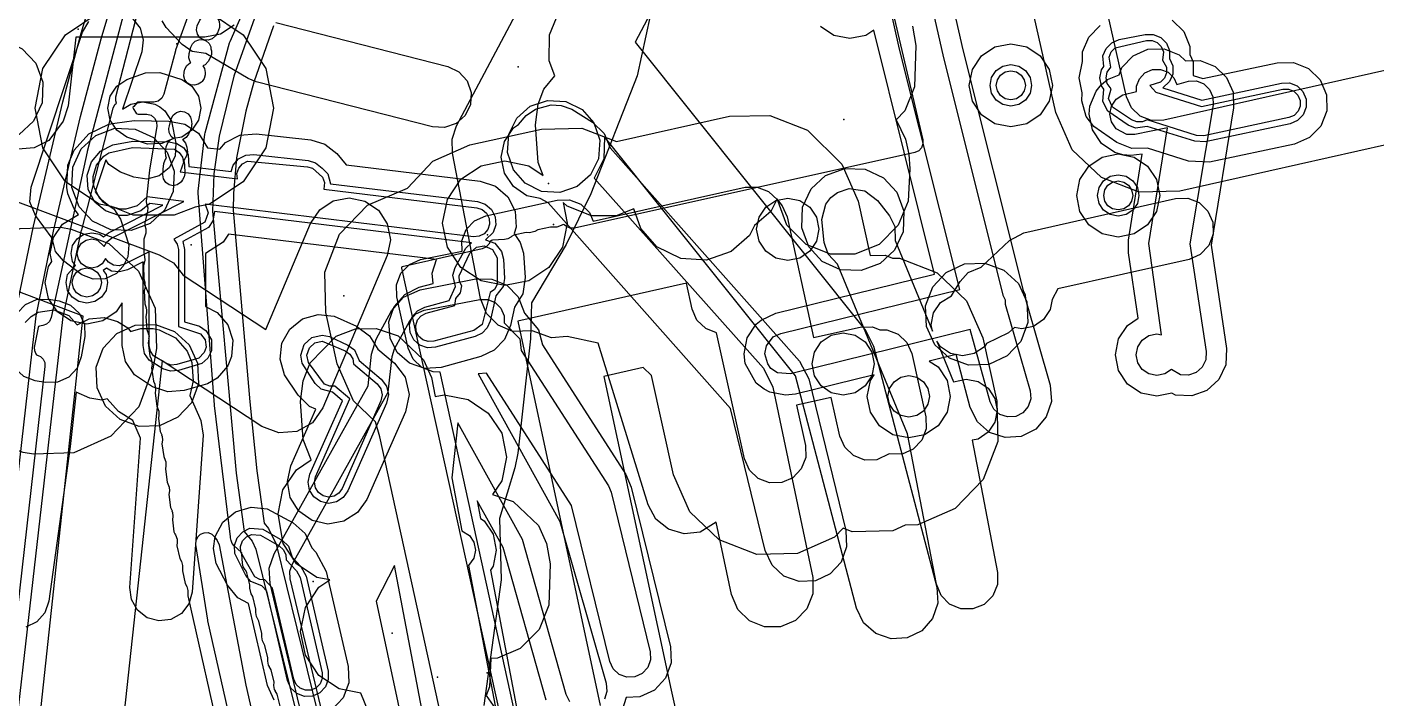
# Model space of a CAD drawing. Header units: metres. Extents: x 8738 to 9560, y -8972 to -7699.
# Drawn here: x 8883.7 to 8948.7, y -8283.7 to -8251.4 of the extents above; entities that cross this region are included whole.
import ezdxf

# ---------------------------------------------------------------- set-up
doc = ezdxf.new("R2010")
doc.units = ezdxf.units.M
for name, color, linetype in [('AI_GREENING_EXCLUSIONS', 1, 'Continuous'), ('AI_GREENING_LAWN', 82, 'Continuous'), ('AI_GREENING_REJECTED', 6, 'Continuous')]:
    doc.layers.add(name, color=color, linetype=linetype)

msp = doc.modelspace()

# ---------------------------------------------------------------- linework, layer by layer
at = {"layer": 'AI_GREENING_EXCLUSIONS'}
for points in [[(8881.556, -8288.167), (8884.159, -8265.339), (8885.004, -8261.268), (8886.301, -8255.755), (8887.288, -8252.011), (8888.402, -8248.294), (8889.8, -8244.17), (8892.003, -8238.501), (8892.441, -8237.696), (8896.883, -8228.171), (8899.641, -8223.524), (8904.679, -8215.67), (8906.42, -8213.52), (8908.266, -8211.093), (8901.53, -8207.157), (8900.76, -8208.157), (8898.759, -8211.054), (8894.618, -8217.424), (8888.863, -8227.256), (8887.08, -8230.728), (8882.472, -8242.841)], [(8883.166, -8265.225), (8884.035, -8261.019), (8885.446, -8255.048), (8886.327, -8251.734), (8887.448, -8247.997), (8888.534, -8244.746), (8889.885, -8241.091), (8891.1, -8238.071), (8891.538, -8237.266), (8896.074, -8227.561), (8898.8, -8222.984), (8903.837, -8215.13), (8905.638, -8212.897), (8906.787, -8211.387), (8901.785, -8208.464), (8901.568, -8208.746), (8899.586, -8211.617), (8895.472, -8217.946), (8889.74, -8227.737), (8887.995, -8231.136), (8883.42, -8243.161)], [(8914.73, -8248.916), (8913.005, -8252.165), (8924.121, -8266.067), (8924.493, -8266.808), (8927.537, -8278.4), (8927.584, -8279.179), (8927.33, -8279.916), (8926.812, -8280.5), (8926.111, -8280.842), (8925.332, -8280.889), (8924.594, -8280.635), (8924.01, -8280.117), (8923.668, -8279.416), (8920.732, -8268.234), (8911.525, -8256.72), (8911.501, -8257.78), (8911.039, -8258.715), (8919.181, -8267.855), (8919.645, -8268.777), (8921.561, -8277.942), (8921.568, -8278.723), (8921.277, -8279.447), (8920.73, -8280.004), (8920.012, -8280.309), (8919.232, -8280.317), (8918.508, -8280.025), (8917.951, -8279.479), (8917.645, -8278.761), (8916.916, -8275.27), (8916.139, -8275.755), (8915.363, -8275.836), (8914.615, -8275.615), (8914.008, -8275.124), (8913.636, -8274.438), (8911.224, -8266.665), (8909.733, -8266.329), (8908.984, -8266.401), (8908.042, -8266.067), (8907.123, -8266.089), (8906.404, -8265.786), (8905.856, -8265.231), (8905.562, -8264.508), (8904.215, -8257.511), (8904.201, -8256.836), (8904.201, -8256.836), (8904.412, -8256.195), (8911.98, -8241.939)], [(8927.495, -8246.825), (8928.79, -8252.541), (8931.696, -8264.125), (8931.791, -8264.326), (8931.8, -8264.537), (8932.994, -8268.685), (8933.051, -8269.464), (8932.806, -8270.204), (8932.296, -8270.795), (8931.598, -8271.145), (8930.82, -8271.202), (8930.079, -8270.957), (8929.489, -8270.447), (8929.138, -8269.749), (8928.468, -8267.203), (8927.173, -8267.521), (8927.596, -8267.804), (8928.03, -8268.453), (8928.182, -8269.218), (8928.03, -8269.983), (8927.596, -8270.632), (8926.947, -8271.066), (8926.182, -8271.218), (8925.417, -8271.066), (8924.768, -8270.632), (8924.334, -8269.983), (8924.182, -8269.218), (8924.334, -8268.453), (8924.521, -8268.174), (8920.731, -8269.105), (8920.253, -8269.164), (8919.488, -8269.012), (8919.218, -8268.874), (8918.839, -8268.578), (8918.311, -8267.641), (8918.253, -8267.164), (8918.405, -8266.399), (8918.839, -8265.75), (8919.069, -8265.552), (8919.776, -8265.221), (8927.423, -8263.341), (8924.499, -8251.59), (8924.113, -8251.848), (8923.348, -8252), (8922.583, -8251.848), (8921.934, -8251.414)], [(8926.521, -8247.053), (8927.82, -8252.784), (8930.72, -8264.352), (8930.819, -8264.565), (8930.829, -8264.788), (8932.03, -8268.951), (8932.059, -8269.341), (8931.936, -8269.711), (8931.681, -8270.006), (8931.332, -8270.181), (8930.943, -8270.21), (8930.573, -8270.087), (8930.278, -8269.832), (8930.102, -8269.483), (8929.143, -8266.007), (8920.492, -8268.134), (8919.87, -8268.088), (8919.546, -8267.871), (8919.399, -8267.651), (8919.253, -8267.164), (8919.329, -8266.781), (8919.661, -8266.358), (8920.015, -8266.192), (8928.635, -8264.073), (8925.739, -8252.503), (8924.565, -8247.258)], [(8888.807, -8251.029), (8889.166, -8251.492), (8889.321, -8252.056), (8889.248, -8252.637), (8888.328, -8255.399), (8888.727, -8255.156), (8889.301, -8255.042), (8889.875, -8255.156), (8890.122, -8255.287), (8890.361, -8255.481), (8890.686, -8255.968), (8890.895, -8257.039), (8890.86, -8257.662), (8890.574, -8258.217), (8890.088, -8258.607), (8889.485, -8258.766), (8888.869, -8258.666), (8888.226, -8258.428), (8887.663, -8258.058), (8887.518, -8257.832), (8887.007, -8259.366), (8887.35, -8259.836), (8887.909, -8260.197), (8888.217, -8260.695), (8888.631, -8261.923), (8888.584, -8262.507), (8888.359, -8262.946), (8888.025, -8263.308), (8887.493, -8263.554), (8886.909, -8263.578), (8886.359, -8263.376), (8885.477, -8262.692), (8885.098, -8262.246), (8885.098, -8262.246), (8884.926, -8261.603), (8884.128, -8260.509), (8883.858, -8259.855), (8883.917, -8259.151), (8886.402, -8251.689), (8886.691, -8251.18)], [(8894.672, -8251.01), (8893.685, -8253.813), (8892.972, -8256.7), (8892.715, -8258.501), (8892.649, -8260.297), (8893.798, -8272.92), (8894.187, -8275.721), (8894.561, -8276.194), (8894.747, -8276.573), (8899.228, -8294.77)], [(8926.361, -8251.396), (8926.526, -8252.325), (8926.461, -8254.317), (8925.991, -8255.482), (8925.581, -8255.914), (8926.034, -8256.835), (8926.189, -8257.554), (8926.228, -8258.271), (8926.151, -8259.816), (8925.681, -8260.981), (8924.759, -8261.903), (8923.594, -8262.373), (8922.407, -8262.373), (8921.241, -8261.903), (8920.319, -8260.981), (8919.85, -8259.715), (8919.535, -8260.319), (8918.762, -8260.999), (8918.512, -8261.473), (8917.63, -8262.249), (8916.443, -8262.663), (8915.201, -8262.589), (8914.053, -8262.019), (8913.277, -8261.137), (8912.942, -8260.187), (8912.086, -8260.527), (8910.899, -8260.527), (8909.734, -8260.057), (8909.535, -8259.881), (8909.736, -8260.889), (8909.507, -8262.037), (8908.857, -8263.01), (8907.884, -8263.661), (8906.736, -8263.889), (8905.588, -8263.661), (8904.614, -8263.01), (8903.964, -8262.037), (8903.736, -8260.889), (8903.964, -8259.741), (8904.614, -8258.768), (8905.588, -8258.117), (8906.736, -8257.889), (8907.884, -8258.117), (8908.58, -8258.583), (8908.342, -8257.97), (8908.213, -8256.152), (8908.343, -8255.154), (8908.604, -8254.43), (8909.146, -8253.79), (8908.862, -8253.073), (8908.876, -8251.816), (8909.329, -8250.732)], [(8913.725, -8250.897), (8913.102, -8253.784), (8910.879, -8259.471), (8909.68, -8261.915), (8908.019, -8264.722), (8907.967, -8266.447), (8907.363, -8271.951), (8907.218, -8272.655), (8906.483, -8275.094), (8906.554, -8278.047), (8905.726, -8284.096)], [(8893.694, -8251.351), (8893.045, -8251.784), (8892.28, -8251.937), (8886.076, -8251.937), (8885.706, -8255.235), (8885.468, -8255.978), (8884.769, -8256.899), (8884.074, -8257.256), (8883.297, -8257.319)], [(8895.71, -8251.225), (8903.992, -8253.347), (8904.519, -8253.6), (8904.91, -8254.036), (8905.104, -8254.588), (8905.073, -8255.172), (8904.82, -8255.7), (8904.384, -8256.091), (8903.832, -8256.285), (8903.247, -8256.253), (8894.761, -8254.079), (8894.375, -8253.92), (8892.328, -8252.72), (8891.672, -8252.612), (8891.19, -8252.28), (8890.422, -8251.47), (8890.422, -8251.47), (8890.232, -8251.139)], [(8895.597, -8251.389), (8894.644, -8254.1), (8894.265, -8255.488), (8893.81, -8257.739), (8893.658, -8259.445), (8893.65, -8260.259), (8894.446, -8269.478), (8894.791, -8272.8), (8895.14, -8275.314), (8895.346, -8275.574), (8895.718, -8276.331), (8900.198, -8294.528)], [(8938.871, -8251.111), (8939.425, -8251.661), (8939.725, -8252.381), (8939.726, -8252.764), (8939.873, -8253.116), (8939.875, -8253.774), (8940.349, -8253.922), (8943.927, -8253.162), (8944.707, -8253.152), (8945.432, -8253.441), (8945.991, -8253.985), (8946.299, -8254.702), (8946.309, -8255.483), (8946.02, -8256.208), (8945.476, -8256.766), (8944.759, -8257.075), (8940.669, -8257.944), (8939.656, -8257.896), (8937.678, -8257.278), (8936.926, -8257.289), (8936.2, -8257.002), (8935.088, -8256.229), (8934.73, -8255.743), (8934.51, -8254.994), (8934.536, -8254.611), (8934.392, -8253.889), (8934.556, -8253.106), (8934.556, -8253.106), (8934.555, -8252.643), (8934.852, -8251.922), (8935.402, -8251.368)], [(8916.012, -8340.921), (8900.71, -8271.172), (8900.499, -8270.441), (8899.45, -8269.438), (8898.662, -8267.653), (8898.113, -8265.188), (8898.069, -8263.237), (8898.069, -8263.237), (8898.775, -8261.418), (8900.122, -8260.008), (8902.038, -8259.192), (8903.268, -8257.904), (8905.053, -8257.117), (8908.496, -8256.35), (8910.446, -8256.306), (8912.112, -8256.952), (8917.544, -8255.74), (8919.495, -8255.695), (8921.313, -8256.401), (8922.961, -8258.04), (8923.747, -8259.826), (8924.328, -8262.445), (8925.043, -8262.429), (8925.404, -8262.569), (8925.735, -8262.562), (8927.553, -8263.269), (8928.963, -8264.618), (8929.749, -8266.403), (8930.423, -8269.445), (8930.466, -8271.395), (8929.759, -8273.214), (8928.411, -8274.623), (8926.625, -8275.409), (8926.013, -8275.423), (8925.411, -8275.688), (8923.46, -8275.731), (8923.028, -8275.563), (8922.611, -8275.999), (8920.825, -8276.785), (8918.875, -8276.828), (8917.056, -8276.121), (8915.647, -8274.772), (8914.861, -8272.987), (8913.801, -8268.211), (8913.398, -8267.828), (8911.502, -8268.255), (8914.739, -8283.357), (8918.211, -8299.035)], [(8874.632, -8256.626), (8890.09, -8262.413), (8890.772, -8262.793), (8891.239, -8263.382), (8895.223, -8266.005), (8897.378, -8260.89), (8897.815, -8260.243), (8898.467, -8259.814), (8899.233, -8259.666), (8899.997, -8259.823), (8900.644, -8260.26), (8901.073, -8260.912), (8901.221, -8261.678), (8901.064, -8262.443), (8897.975, -8269.775), (8897.471, -8270.485), (8896.713, -8270.913), (8895.845, -8270.978), (8895.032, -8270.669), (8890.224, -8267.503), (8884.488, -8320.604)], [(8919.69, -8341.353), (8903.61, -8268.057), (8903.284, -8268.044), (8902.738, -8267.832), (8902.315, -8267.428), (8902.079, -8266.892), (8901.661, -8265.018), (8901.53, -8264.427), (8901.53, -8264.427), (8901.517, -8263.842), (8901.728, -8263.296), (8902.133, -8262.873), (8902.668, -8262.637), (8904.674, -8262.237), (8904.662, -8261.738), (8904.874, -8261.192), (8905.278, -8260.769), (8905.814, -8260.533), (8909.256, -8259.767), (8909.841, -8259.753), (8910.387, -8259.965), (8910.81, -8260.369), (8910.993, -8260.784), (8918.305, -8259.156), (8918.89, -8259.143), (8919.435, -8259.354), (8919.859, -8259.759), (8920.094, -8260.048), (8920.33, -8260.584), (8921.596, -8266.389), (8923.851, -8265.889), (8924.436, -8265.876), (8924.797, -8266.016), (8925.127, -8266.009), (8925.673, -8266.221), (8926.096, -8266.626), (8926.332, -8267.161), (8927.006, -8270.203), (8927.019, -8270.788), (8926.807, -8271.334), (8926.403, -8271.757), (8925.867, -8271.992), (8925.235, -8271.987), (8924.652, -8272.271), (8924.067, -8272.284), (8923.522, -8272.072), (8923.099, -8271.667), (8922.863, -8271.132), (8922.451, -8269.272), (8920.777, -8269.644), (8921.206, -8271.579), (8921.219, -8272.164), (8921.007, -8272.71), (8920.603, -8273.132), (8920.067, -8273.368), (8919.482, -8273.381), (8918.936, -8273.169), (8918.513, -8272.764), (8918.278, -8272.229), (8916.93, -8266.156), (8916.412, -8265.958), (8915.985, -8265.553), (8915.748, -8265.014), (8915.473, -8263.774), (8907.354, -8265.601), (8911.319, -8284.102)], [(8880.36, -8321.57), (8886.433, -8265.355), (8872.26, -8260.006)], [(8897.27, -8285.934), (8895.427, -8278.231), (8895.39, -8277.492), (8895.626, -8276.79), (8900.145, -8268.704), (8900.314, -8267.19), (8900.541, -8266.464), (8901.274, -8265.102), (8901.85, -8264.439), (8902.655, -8264.087), (8905.331, -8263.568), (8906.111, -8263.572), (8906.831, -8263.874), (8907.38, -8264.428), (8907.675, -8265.211), (8908.352, -8266.018), (8908.542, -8266.745), (8912.561, -8272.981), (8912.822, -8273.589), (8914.703, -8281.269), (8914.737, -8282.048), (8914.471, -8282.782), (8913.944, -8283.357), (8913.236, -8283.687), (8912.582, -8283.716), (8912.4, -8284.277)], [(8898.243, -8285.702), (8896.399, -8277.998), (8896.381, -8277.629), (8896.499, -8277.278), (8901.116, -8269.016), (8901.308, -8267.301), (8901.421, -8266.938), (8902.155, -8265.576), (8902.443, -8265.245), (8902.845, -8265.069), (8905.521, -8264.55), (8905.912, -8264.552), (8906.271, -8264.703), (8906.546, -8264.98), (8906.693, -8265.341), (8906.692, -8265.674), (8907.452, -8266.453), (8907.525, -8267.014), (8911.72, -8273.523), (8911.851, -8273.827), (8913.732, -8281.507), (8913.749, -8281.896), (8913.616, -8282.263), (8913.352, -8282.551), (8912.999, -8282.716), (8912.609, -8282.733), (8912.242, -8282.599), (8911.954, -8282.336), (8911.789, -8281.982), (8909.948, -8274.466), (8905.844, -8268.097), (8905.45, -8268.129), (8909.385, -8275.244), (8911.616, -8283.029), (8911.647, -8283.418), (8911.527, -8283.79)], [(8883.64, -8265.666), (8883.919, -8265.372), (8883.919, -8265.372), (8884.266, -8265.163), (8885.021, -8265.051), (8885.733, -8265.325), (8886.143, -8265.781), (8886.713, -8265.484), (8887.444, -8265.429), (8888.074, -8265.612), (8888.575, -8265.913), (8888.713, -8266.098), (8889.199, -8265.958), (8889.793, -8265.958), (8890.085, -8266.017), (8890.865, -8266.404), (8891.431, -8267.048), (8891.657, -8267.59), (8891.716, -8268.475), (8891.57, -8269.176), (8892.091, -8270.373), (8892.211, -8271.078), (8891.674, -8278.635), (8891.519, -8279.199), (8891.16, -8279.661), (8890.651, -8279.951), (8890.071, -8280.024), (8889.506, -8279.87), (8889.044, -8279.511), (8888.754, -8279.002), (8888.681, -8278.422), (8889.193, -8271.232), (8888.819, -8270.372), (8888.127, -8269.953), (8887.579, -8269.336), (8887.331, -8269.398), (8886.752, -8269.312), (8886.095, -8269.012), (8885.807, -8271.623), (8884.774, -8279.078), (8884.582, -8279.631), (8884.193, -8280.068), (8883.667, -8280.323)], [(8900.158, -8284.364), (8899.8, -8283.508), (8898.75, -8283.299), (8897.777, -8282.649), (8897.127, -8281.675), (8896.898, -8280.527), (8897.127, -8279.379), (8897.777, -8278.406), (8898.306, -8278.053), (8897.68, -8277.928), (8896.707, -8277.278), (8896.057, -8276.305), (8895.816, -8274.871), (8896.045, -8273.723), (8896.695, -8272.75), (8897.4, -8272.279), (8897.015, -8271.292), (8896.887, -8269.473), (8897.016, -8268.475), (8897.355, -8267.6), (8897.355, -8267.6), (8898.615, -8266.321), (8899.546, -8265.971), (8900.54, -8265.944), (8901.59, -8266.297), (8902.814, -8267.455), (8903.199, -8268.311), (8903.375, -8269.228), (8903.811, -8269.141), (8904.959, -8269.369), (8905.932, -8270.02), (8906.583, -8270.993), (8906.811, -8272.141), (8906.583, -8273.289), (8906.143, -8273.946), (8907.129, -8274.278), (8908.353, -8275.436), (8908.738, -8276.292), (8908.921, -8277.282), (8908.855, -8279.273), (8908.385, -8280.438), (8907.463, -8281.361), (8906.38, -8281.814), (8906.059, -8281.83), (8905.99, -8283.199), (8905.837, -8283.608), (8906.275, -8284.263)], [(8909.869, -8283.922), (8909.692, -8283.574), (8907.58, -8276.111), (8904.473, -8270.495), (8904.177, -8273.141), (8904.662, -8275.689), (8905.026, -8275.914), (8905.243, -8276.238), (8905.319, -8276.621), (8905.243, -8277.004), (8904.979, -8277.359), (8909.172, -8299.408)], [(8908.73, -8283.846), (8906.649, -8276.495), (8905.406, -8274.247), (8905.567, -8275.096), (8905.733, -8275.207), (8906.167, -8275.856), (8906.319, -8276.621), (8906.167, -8277.386), (8906.039, -8277.578), (8909.819, -8297.46)], [(8895.618, -8283.837), (8895.297, -8283.126), (8894.385, -8279.182), (8893.872, -8278.907), (8893.378, -8278.304), (8892.837, -8277.258), (8892.703, -8276.538), (8892.79, -8275.956), (8893.158, -8275.268), (8893.762, -8274.774), (8894.509, -8274.548), (8894.509, -8274.548), (8895.285, -8274.625), (8896.531, -8275.301), (8897.11, -8275.825), (8897.432, -8276.504), (8897.636, -8276.718), (8898.136, -8277.647), (8899.194, -8282.225), (8899.219, -8283.005), (8898.942, -8283.735), (8898.408, -8284.303)], [(8906.002, -8301.473), (8901.416, -8277.357), (8900.543, -8279.068), (8902.126, -8286.504)]]:
    msp.add_lwpolyline(points, dxfattribs=at)
for points in [[(8930.894, -8238.397), (8932.239, -8236.984), (8934.022, -8236.192), (8943.629, -8234.029), (8946.876, -8233.298), (8948.826, -8233.249), (8950.647, -8233.95), (8952.061, -8235.294), (8952.852, -8237.078), (8955.514, -8248.902), (8955.868, -8250.472), (8955.917, -8252.422), (8955.216, -8254.243), (8953.871, -8255.656), (8952.088, -8256.448), (8939.234, -8259.342), (8937.284, -8259.391), (8935.463, -8258.69), (8934.049, -8257.346), (8933.258, -8255.562), (8930.242, -8242.168), (8930.193, -8240.218), (8930.894, -8238.397)], [(8933.852, -8240.268), (8934.256, -8239.844), (8934.791, -8239.607), (8944.398, -8237.443), (8947.645, -8236.712), (8948.23, -8236.698), (8948.776, -8236.908), (8949.2, -8237.311), (8949.438, -8237.846), (8952.1, -8249.671), (8952.453, -8251.241), (8952.468, -8251.826), (8952.258, -8252.372), (8951.854, -8252.796), (8951.319, -8253.033), (8938.465, -8255.928), (8937.88, -8255.942), (8937.334, -8255.732), (8936.91, -8255.329), (8936.672, -8254.794), (8933.657, -8241.399), (8933.642, -8240.814), (8933.852, -8240.268)], [(8891.775, -8250.583), (8892.511, -8250.73), (8894.134, -8251.813), (8895.217, -8253.436), (8895.598, -8255.349), (8895.217, -8257.262), (8894.134, -8258.885), (8892.511, -8259.968), (8891.812, -8260.108), (8890.813, -8260.504), (8888.835, -8260.504), (8887.785, -8260.086), (8887.194, -8259.968), (8885.571, -8258.885), (8884.488, -8257.262), (8884.107, -8255.349), (8884.488, -8253.436), (8885.571, -8251.813), (8887.194, -8250.73), (8887.821, -8250.605), (8888.835, -8250.202), (8890.813, -8250.202), (8891.775, -8250.583)], [(8881.628, -8252.038), (8882.614, -8252.077), (8883.496, -8252.486), (8884.143, -8253.185), (8884.484, -8254.102), (8884.445, -8255.088), (8884.036, -8255.97), (8883.337, -8256.617), (8882.42, -8256.958), (8881.434, -8256.919), (8880.552, -8256.51), (8879.905, -8255.811), (8879.564, -8254.894), (8879.603, -8253.908), (8880.012, -8253.026), (8880.711, -8252.379), (8881.628, -8252.038)], [(8931.099, -8256.249), (8930.334, -8256.097), (8929.685, -8255.663), (8929.251, -8255.014), (8929.099, -8254.249), (8929.251, -8253.484), (8929.685, -8252.835), (8930.334, -8252.401), (8931.099, -8252.249), (8931.864, -8252.401), (8932.513, -8252.835), (8932.947, -8253.484), (8933.099, -8254.249), (8932.947, -8255.014), (8932.513, -8255.663), (8931.864, -8256.097), (8931.099, -8256.249)], [(8935.468, -8253.506), (8935.583, -8253.335), (8935.536, -8252.836), (8935.685, -8252.475), (8935.96, -8252.198), (8936.32, -8252.048), (8937.567, -8251.796), (8937.957, -8251.795), (8938.318, -8251.944), (8938.595, -8252.219), (8938.745, -8252.579), (8938.746, -8252.961), (8938.893, -8253.314), (8938.894, -8253.704), (8938.746, -8254.065), (8938.415, -8254.365), (8940.301, -8254.955), (8944.135, -8254.14), (8944.525, -8254.135), (8944.887, -8254.28), (8945.167, -8254.552), (8945.321, -8254.91), (8945.326, -8255.3), (8945.181, -8255.663), (8944.909, -8255.942), (8944.551, -8256.096), (8940.461, -8256.966), (8939.954, -8256.942), (8937.666, -8256.227), (8937.106, -8256.306), (8936.743, -8256.162), (8935.773, -8255.499), (8935.524, -8255.025), (8935.577, -8254.435), (8935.468, -8254.272), (8935.392, -8253.889), (8935.468, -8253.506)], [(8935.92, -8253.379), (8935.831, -8252.894), (8935.934, -8252.641), (8936.127, -8252.447), (8937.626, -8252.091), (8937.899, -8252.09), (8938.152, -8252.194), (8938.346, -8252.386), (8938.451, -8252.638), (8938.403, -8253.031), (8938.599, -8253.373), (8938.6, -8253.647), (8938.496, -8253.899), (8938.303, -8254.093), (8937.786, -8254.252), (8938.075, -8254.573), (8940.287, -8255.265), (8944.197, -8254.434), (8944.47, -8254.43), (8944.724, -8254.531), (8944.92, -8254.722), (8945.027, -8254.973), (8945.031, -8255.246), (8944.93, -8255.499), (8944.739, -8255.695), (8944.488, -8255.803), (8940.398, -8256.672), (8940.044, -8256.656), (8937.658, -8255.91), (8937.433, -8256.007), (8937.16, -8256.011), (8936.906, -8255.91), (8935.991, -8255.294), (8935.805, -8254.878), (8935.937, -8254.411), (8935.745, -8254.157), (8935.692, -8253.889), (8935.745, -8253.621), (8935.92, -8253.379)], [(8935.459, -8257.042), (8935.025, -8256.393), (8934.873, -8255.628), (8934.91, -8255.246), (8935.206, -8254.523), (8935.459, -8254.214), (8935.755, -8253.969), (8936.315, -8253.735), (8936.445, -8253.395), (8936.983, -8252.83), (8937.696, -8252.513), (8938.477, -8252.493), (8939.205, -8252.774), (8939.507, -8253.062), (8940.223, -8253.056), (8940.936, -8253.34), (8941.489, -8253.871), (8941.803, -8254.571), (8941.829, -8255.338), (8940.746, -8261.936), (8941.491, -8266.918), (8941.454, -8267.697), (8941.121, -8268.403), (8940.543, -8268.928), (8939.809, -8269.192), (8939.029, -8269.154), (8938.853, -8269.071), (8938.135, -8269.214), (8937.37, -8269.062), (8936.721, -8268.628), (8936.287, -8267.979), (8936.135, -8267.214), (8936.287, -8266.449), (8936.721, -8265.8), (8937.233, -8265.458), (8936.758, -8262.315), (8936.761, -8261.703), (8937.431, -8257.555), (8936.873, -8257.628), (8936.491, -8257.591), (8936.108, -8257.476), (8935.459, -8257.042)], [(8891.172, -8253.963), (8891.659, -8254.288), (8891.984, -8254.775), (8892.098, -8255.349), (8891.984, -8255.923), (8891.659, -8256.41), (8891.172, -8256.735), (8890.781, -8256.813), (8890.218, -8257.054), (8889.527, -8257.073), (8888.533, -8256.735), (8888.046, -8256.41), (8887.721, -8255.923), (8887.607, -8255.349), (8887.721, -8254.775), (8888.046, -8254.288), (8888.533, -8253.963), (8889.43, -8253.652), (8890.121, -8253.633), (8891.172, -8253.963)], [(8930.392, -8254.956), (8930.175, -8254.632), (8930.099, -8254.249), (8930.175, -8253.866), (8930.392, -8253.542), (8930.716, -8253.325), (8931.099, -8253.249), (8931.482, -8253.325), (8931.806, -8253.542), (8932.023, -8253.866), (8932.099, -8254.249), (8932.023, -8254.632), (8931.806, -8254.956), (8931.482, -8255.173), (8931.099, -8255.249), (8930.716, -8255.173), (8930.392, -8254.956)], [(8930.604, -8254.744), (8930.452, -8254.517), (8930.399, -8254.249), (8930.452, -8253.981), (8930.604, -8253.754), (8930.831, -8253.602), (8931.099, -8253.549), (8931.367, -8253.602), (8931.594, -8253.754), (8931.746, -8253.981), (8931.799, -8254.249), (8931.746, -8254.517), (8931.594, -8254.744), (8931.367, -8254.896), (8931.099, -8254.949), (8930.831, -8254.896), (8930.604, -8254.744)], [(8935.873, -8255.628), (8935.949, -8255.245), (8936.166, -8254.921), (8936.49, -8254.704), (8937.157, -8254.55), (8937.15, -8254.294), (8937.291, -8253.93), (8937.559, -8253.647), (8937.916, -8253.489), (8938.306, -8253.479), (8938.67, -8253.619), (8938.953, -8253.888), (8939.093, -8254.204), (8939.655, -8254.042), (8940.039, -8254.039), (8940.395, -8254.181), (8940.672, -8254.446), (8940.828, -8254.796), (8940.842, -8255.18), (8939.724, -8261.871), (8940.502, -8267.066), (8940.483, -8267.455), (8940.317, -8267.808), (8940.028, -8268.071), (8939.661, -8268.203), (8939.271, -8268.184), (8938.835, -8267.926), (8938.518, -8268.138), (8938.135, -8268.214), (8937.752, -8268.138), (8937.428, -8267.921), (8937.211, -8267.597), (8937.135, -8267.214), (8937.211, -8266.831), (8937.428, -8266.507), (8937.752, -8266.29), (8938.135, -8266.214), (8938.359, -8266.259), (8937.748, -8261.861), (8938.639, -8256.289), (8937.072, -8256.608), (8936.682, -8256.609), (8936.166, -8256.335), (8935.949, -8256.011), (8935.873, -8255.628)], [(8908.783, -8254.97), (8909.669, -8255.029), (8910.449, -8255.416), (8911.015, -8256.06), (8911.3, -8256.893), (8911.241, -8257.779), (8910.854, -8258.559), (8910.21, -8259.125), (8909.377, -8259.41), (8908.491, -8259.351), (8907.711, -8258.964), (8907.145, -8258.32), (8906.86, -8257.487), (8906.919, -8256.601), (8907.306, -8255.821), (8907.95, -8255.255), (8908.783, -8254.97)], [(8907.793, -8259.559), (8907.144, -8259.125), (8906.71, -8258.476), (8906.558, -8257.711), (8906.71, -8256.946), (8907.144, -8256.297), (8907.389, -8256.133), (8907.753, -8255.694), (8908.202, -8255.393), (8908.956, -8255.194), (8909.441, -8255.223), (8909.955, -8255.391), (8910.951, -8256.018), (8911.511, -8256.562), (8911.809, -8257.252), (8920.919, -8267.525), (8921.365, -8268.376), (8923.155, -8275.679), (8923.189, -8276.459), (8922.922, -8277.192), (8922.395, -8277.767), (8921.688, -8278.097), (8920.909, -8278.132), (8920.175, -8277.865), (8919.6, -8277.338), (8919.27, -8276.631), (8917.598, -8269.809), (8908.816, -8259.906), (8908.44, -8259.687), (8907.793, -8259.559)], [(8885.43, -8260.926), (8886.201, -8260.468), (8885.996, -8260.185), (8885.693, -8259.463), (8885.635, -8259.171), (8885.693, -8258.087), (8885.996, -8257.365), (8886.697, -8256.586), (8887.657, -8256.123), (8887.949, -8256.065), (8888.884, -8255.941), (8890.559, -8255.969), (8891.324, -8256.121), (8891.973, -8256.555), (8892.417, -8257.256), (8893.008, -8257.328), (8893.283, -8257.003), (8893.976, -8256.645), (8894.754, -8256.58), (8897.382, -8256.876), (8898.069, -8257.084), (8898.639, -8257.521), (8899.084, -8258.068), (8905.542, -8258.855), (8906.283, -8259.098), (8906.875, -8259.607), (8907.227, -8260.304), (8907.285, -8261.082), (8907.188, -8261.379), (8907.475, -8261.814), (8907.637, -8262.329), (8907.707, -8263.504), (8907.591, -8264.276), (8907.203, -8264.92), (8906.999, -8265.815), (8906.717, -8266.475), (8906.22, -8266.992), (8905.573, -8267.301), (8903.658, -8267.821), (8902.879, -8267.874), (8902.139, -8267.626), (8901.551, -8267.113), (8901.204, -8266.414), (8901.15, -8265.636), (8901.399, -8264.896), (8901.911, -8264.308), (8902.61, -8263.96), (8903.279, -8263.779), (8903.232, -8263.283), (8903.434, -8262.627), (8893.426, -8261.409), (8893.167, -8261.795), (8892.31, -8262.342), (8892.31, -8264.895), (8892.877, -8265.187), (8893.387, -8265.777), (8893.632, -8266.518), (8893.576, -8267.296), (8893.391, -8267.745), (8892.883, -8268.338), (8892.413, -8268.612), (8891.287, -8268.942), (8890.509, -8269.002), (8889.767, -8268.759), (8888.897, -8268.182), (8888.462, -8267.533), (8888.31, -8266.767), (8888.31, -8264.713), (8888.017, -8265.15), (8887.368, -8265.584), (8886.603, -8265.736), (8885.838, -8265.584), (8885.189, -8265.15), (8884.755, -8264.501), (8884.603, -8263.736), (8884.755, -8262.971), (8884.92, -8262.724), (8884.844, -8262.34), (8884.996, -8261.575), (8885.43, -8260.926)], [(8885.896, -8264.443), (8885.679, -8264.119), (8885.603, -8263.736), (8885.679, -8263.353), (8886.054, -8262.923), (8885.92, -8262.723), (8885.844, -8262.34), (8885.92, -8261.957), (8886.137, -8261.633), (8886.461, -8261.416), (8886.844, -8261.34), (8887.227, -8261.416), (8887.406, -8261.536), (8887.65, -8261.343), (8890.263, -8260.016), (8889.63, -8259.939), (8889.196, -8260.295), (8888.543, -8260.505), (8888.147, -8260.505), (8887.494, -8260.295), (8886.986, -8259.864), (8886.674, -8259.265), (8886.615, -8258.577), (8886.825, -8257.924), (8887.256, -8257.416), (8887.855, -8257.104), (8888.82, -8256.939), (8890.559, -8256.969), (8890.942, -8257.045), (8891.266, -8257.262), (8891.483, -8257.587), (8891.522, -8258.155), (8893.553, -8258.402), (8893.654, -8258.083), (8893.906, -8257.785), (8894.253, -8257.606), (8894.642, -8257.573), (8897.269, -8257.87), (8897.613, -8257.974), (8897.937, -8258.23), (8898.204, -8258.514), (8898.34, -8258.985), (8905.421, -8259.847), (8905.792, -8259.969), (8906.087, -8260.224), (8906.263, -8260.572), (8906.293, -8260.961), (8906.171, -8261.332), (8905.807, -8261.683), (8906.243, -8261.849), (8906.57, -8262.239), (8906.664, -8262.618), (8906.708, -8263.551), (8906.65, -8263.937), (8906.3, -8264.381), (8906.024, -8265.593), (8905.883, -8265.923), (8905.634, -8266.182), (8905.311, -8266.336), (8903.396, -8266.856), (8903.006, -8266.882), (8902.637, -8266.758), (8902.342, -8266.502), (8902.169, -8266.152), (8902.142, -8265.763), (8902.266, -8265.393), (8902.523, -8265.099), (8902.872, -8264.925), (8904.051, -8264.606), (8904.35, -8263.937), (8904.227, -8263.385), (8904.341, -8263.012), (8904.849, -8262.087), (8905.125, -8261.826), (8892.748, -8260.319), (8892.677, -8260.764), (8892.46, -8261.088), (8891.231, -8261.768), (8891.31, -8262.153), (8891.31, -8265.634), (8892.029, -8265.84), (8892.355, -8266.057), (8892.611, -8266.495), (8892.612, -8267.03), (8892.436, -8267.379), (8892.141, -8267.634), (8891.017, -8267.979), (8890.628, -8268.009), (8890.258, -8267.887), (8889.603, -8267.475), (8889.386, -8267.15), (8889.31, -8266.767), (8889.31, -8262.744), (8888.556, -8263.127), (8888.18, -8263.232), (8887.793, -8263.186), (8887.549, -8263.049), (8887.393, -8263.153), (8887.527, -8263.353), (8887.603, -8263.736), (8887.527, -8264.119), (8887.31, -8264.443), (8886.986, -8264.66), (8886.603, -8264.736), (8886.22, -8264.66), (8885.896, -8264.443)], [(8887.032, -8256.656), (8887.949, -8256.315), (8888.935, -8256.354), (8889.817, -8256.763), (8890.464, -8257.462), (8890.805, -8258.379), (8890.766, -8259.365), (8890.357, -8260.247), (8889.658, -8260.894), (8888.741, -8261.235), (8887.755, -8261.196), (8886.873, -8260.787), (8886.226, -8260.088), (8885.885, -8259.171), (8885.924, -8258.185), (8886.333, -8257.303), (8887.032, -8256.656)], [(8886.144, -8262.34), (8886.197, -8262.072), (8886.349, -8261.845), (8886.576, -8261.693), (8886.844, -8261.64), (8887.112, -8261.693), (8887.445, -8262.004), (8887.571, -8261.78), (8887.786, -8261.611), (8891.278, -8259.837), (8889.506, -8259.622), (8889.028, -8260.046), (8888.484, -8260.211), (8888.206, -8260.211), (8887.662, -8260.046), (8887.234, -8259.697), (8886.968, -8259.205), (8886.909, -8258.914), (8886.909, -8258.636), (8887.074, -8258.092), (8887.423, -8257.664), (8887.662, -8257.504), (8888.801, -8257.238), (8890.827, -8257.322), (8891.054, -8257.474), (8891.206, -8257.701), (8891.259, -8257.969), (8891.094, -8258.405), (8893.855, -8258.741), (8893.834, -8258.488), (8893.917, -8258.228), (8894.093, -8258.02), (8894.336, -8257.894), (8897.236, -8258.168), (8897.476, -8258.241), (8897.95, -8258.673), (8898.047, -8258.929), (8898.019, -8259.248), (8905.385, -8260.145), (8905.644, -8260.23), (8905.851, -8260.408), (8905.974, -8260.652), (8905.995, -8260.925), (8905.91, -8261.184), (8905.732, -8261.391), (8905.488, -8261.514), (8905.215, -8261.535), (8892.299, -8259.962), (8892.453, -8260.381), (8892.285, -8260.836), (8890.796, -8261.652), (8890.956, -8261.885), (8891.01, -8262.153), (8891.01, -8265.862), (8892.078, -8266.212), (8892.294, -8266.495), (8892.343, -8266.848), (8892.258, -8267.108), (8891.993, -8267.373), (8890.937, -8267.69), (8890.664, -8267.711), (8890.405, -8267.626), (8889.815, -8267.262), (8889.663, -8267.035), (8889.61, -8266.767), (8889.61, -8262.255), (8888.42, -8262.859), (8888.157, -8262.933), (8887.886, -8262.9), (8887.648, -8262.767), (8887.497, -8262.575), (8887.339, -8262.835), (8887.112, -8262.987), (8886.844, -8263.04), (8886.576, -8262.987), (8886.349, -8262.835), (8886.197, -8262.608), (8886.144, -8262.34)], [(8936.27, -8261.548), (8935.505, -8261.396), (8934.856, -8260.962), (8934.422, -8260.313), (8934.27, -8259.548), (8934.422, -8258.783), (8934.856, -8258.134), (8935.505, -8257.7), (8936.27, -8257.548), (8937.035, -8257.7), (8937.684, -8258.134), (8938.118, -8258.783), (8938.27, -8259.548), (8938.118, -8260.313), (8937.684, -8260.962), (8937.035, -8261.396), (8936.27, -8261.548)], [(8922.18, -8258.588), (8923.097, -8258.247), (8924.083, -8258.286), (8924.964, -8258.695), (8925.612, -8259.394), (8925.953, -8260.311), (8925.914, -8261.297), (8925.504, -8262.179), (8924.805, -8262.826), (8923.888, -8263.167), (8922.902, -8263.128), (8922.021, -8262.719), (8921.374, -8262.02), (8921.032, -8261.103), (8921.071, -8260.117), (8921.481, -8259.235), (8922.18, -8258.588)], [(8935.563, -8260.255), (8935.346, -8259.931), (8935.27, -8259.548), (8935.346, -8259.165), (8935.563, -8258.841), (8935.887, -8258.624), (8936.27, -8258.548), (8936.653, -8258.624), (8936.977, -8258.841), (8937.194, -8259.165), (8937.27, -8259.548), (8937.194, -8259.931), (8936.977, -8260.255), (8936.653, -8260.472), (8936.27, -8260.548), (8935.887, -8260.472), (8935.563, -8260.255)], [(8935.775, -8260.043), (8935.623, -8259.816), (8935.57, -8259.548), (8935.623, -8259.28), (8935.775, -8259.053), (8936.002, -8258.901), (8936.27, -8258.848), (8936.538, -8258.901), (8936.765, -8259.053), (8936.917, -8259.28), (8936.97, -8259.548), (8936.917, -8259.816), (8936.765, -8260.043), (8936.538, -8260.195), (8936.27, -8260.248), (8936.002, -8260.195), (8935.775, -8260.043)], [(8922.115, -8261.814), (8921.993, -8260.707), (8922.188, -8259.967), (8922.434, -8259.644), (8922.757, -8259.4), (8923.313, -8259.218), (8924.069, -8259.322), (8924.676, -8259.785), (8925.25, -8260.522), (8925.513, -8261.045), (8925.528, -8261.71), (8927.327, -8266.076), (8927.266, -8265.769), (8927.38, -8265.195), (8927.705, -8264.708), (8928.238, -8264.374), (8928.654, -8263.687), (8929.048, -8263.254), (8929.664, -8263.002), (8931.029, -8261.714), (8931.729, -8261.342), (8939.03, -8259.698), (8939.615, -8259.684), (8940.162, -8259.894), (8940.586, -8260.297), (8940.823, -8260.832), (8940.838, -8261.417), (8940.627, -8261.964), (8940.224, -8262.388), (8939.689, -8262.625), (8933.362, -8264.05), (8933.087, -8264.556), (8932.998, -8265.033), (8932.678, -8265.523), (8932.194, -8265.853), (8931.622, -8265.973), (8931.281, -8265.909), (8930.98, -8266.153), (8929.931, -8266.674), (8929.827, -8266.83), (8929.34, -8267.155), (8928.766, -8267.269), (8928.192, -8267.155), (8927.705, -8266.83), (8927.529, -8266.565), (8928.336, -8268.526), (8928.947, -8268.387), (8929.521, -8268.501), (8930.008, -8268.826), (8930.333, -8269.313), (8930.447, -8269.887), (8930.333, -8270.461), (8930.008, -8270.948), (8929.521, -8271.273), (8929.235, -8271.33), (8930.464, -8277.693), (8930.461, -8278.278), (8930.234, -8278.818), (8929.817, -8279.229), (8929.275, -8279.45), (8928.69, -8279.447), (8928.151, -8279.22), (8927.739, -8278.804), (8927.518, -8278.262), (8926.119, -8271.02), (8922.754, -8262.853), (8922.297, -8262.37), (8922.115, -8261.814)], [(8921.744, -8261.749), (8921.419, -8262.236), (8920.932, -8262.561), (8920.358, -8262.675), (8919.784, -8262.561), (8919.297, -8262.236), (8918.972, -8261.749), (8918.858, -8261.175), (8918.972, -8260.601), (8919.297, -8260.114), (8919.784, -8259.789), (8920.358, -8259.675), (8920.932, -8259.789), (8921.419, -8260.114), (8921.744, -8260.601), (8921.858, -8261.175), (8921.744, -8261.749)], [(8885.848, -8261.165), (8887.67, -8261.855), (8889.091, -8263.192), (8889.893, -8264.97), (8889.953, -8266.92), (8889.789, -8267.898), (8889.099, -8269.72), (8887.762, -8271.141), (8885.984, -8271.943), (8884.034, -8272.003), (8883.53, -8271.918), (8881.708, -8271.228), (8880.287, -8269.891), (8879.485, -8268.113), (8879.425, -8266.163), (8879.589, -8265.185), (8880.279, -8263.363), (8881.616, -8261.942), (8883.394, -8261.14), (8885.344, -8261.08), (8885.848, -8261.165)], [(8905.232, -8266.047), (8903.317, -8266.566), (8903.045, -8266.585), (8902.786, -8266.498), (8902.58, -8266.318), (8902.458, -8266.074), (8902.44, -8265.801), (8902.527, -8265.542), (8902.706, -8265.337), (8902.951, -8265.215), (8904.33, -8264.841), (8904.37, -8264.508), (8904.589, -8264.236), (8904.665, -8263.903), (8904.551, -8263.688), (8904.525, -8263.416), (8905.049, -8262.333), (8905.367, -8262.032), (8905.736, -8261.969), (8906.136, -8262.147), (8906.355, -8262.547), (8906.368, -8263.835), (8906.227, -8264.069), (8906.03, -8264.214), (8905.633, -8265.757), (8905.232, -8266.047)], [(8886.335, -8264.383), (8886.108, -8264.231), (8885.956, -8264.004), (8885.903, -8263.736), (8885.956, -8263.468), (8886.108, -8263.241), (8886.335, -8263.089), (8886.603, -8263.036), (8886.871, -8263.089), (8887.098, -8263.241), (8887.25, -8263.468), (8887.303, -8263.736), (8887.25, -8264.004), (8887.098, -8264.231), (8886.871, -8264.383), (8886.603, -8264.436), (8886.335, -8264.383)], [(8928.864, -8262.841), (8929.85, -8262.802), (8930.767, -8263.143), (8931.466, -8263.79), (8931.875, -8264.672), (8931.914, -8265.658), (8931.573, -8266.575), (8930.926, -8267.274), (8930.044, -8267.683), (8929.058, -8267.722), (8928.141, -8267.381), (8927.442, -8266.734), (8927.033, -8265.852), (8926.994, -8264.866), (8927.335, -8263.949), (8927.982, -8263.25), (8928.864, -8262.841)], [(8885.816, -8264.824), (8886.242, -8265.225), (8886.483, -8265.758), (8886.5, -8266.343), (8886.337, -8267.319), (8886.13, -8267.866), (8885.729, -8268.292), (8885.196, -8268.533), (8884.61, -8268.55), (8884.109, -8268.466), (8883.562, -8268.259), (8883.136, -8267.858), (8882.895, -8267.325), (8882.878, -8266.74), (8883.041, -8265.764), (8883.248, -8265.217), (8883.649, -8264.791), (8884.182, -8264.55), (8884.767, -8264.533), (8885.269, -8264.617), (8885.816, -8264.824)], [(8896.987, -8265.49), (8897.737, -8265.275), (8898.512, -8265.363), (8899.588, -8265.841), (8900.219, -8266.299), (8900.613, -8266.94), (8901.416, -8267.62), (8901.934, -8268.295), (8902.125, -8269.123), (8901.954, -8269.956), (8900.089, -8274.176), (8899.64, -8274.814), (8898.981, -8275.232), (8898.213, -8275.367), (8897.451, -8275.196), (8896.813, -8274.748), (8896.394, -8274.089), (8896.26, -8273.32), (8896.43, -8272.559), (8897.634, -8269.835), (8897.332, -8269.712), (8896.775, -8269.165), (8896.125, -8268.184), (8895.91, -8267.434), (8895.998, -8266.659), (8896.376, -8265.976), (8896.987, -8265.49)], [(8888.926, -8265.791), (8889.912, -8265.752), (8890.829, -8266.093), (8891.528, -8266.74), (8891.937, -8267.622), (8891.976, -8268.608), (8891.635, -8269.525), (8890.988, -8270.224), (8890.106, -8270.633), (8889.12, -8270.672), (8888.203, -8270.331), (8887.504, -8269.684), (8887.095, -8268.802), (8887.056, -8267.816), (8887.397, -8266.899), (8888.044, -8266.2), (8888.926, -8265.791)], [(8897.941, -8266.268), (8898.286, -8266.344), (8899.17, -8266.75), (8899.485, -8266.979), (8899.719, -8267.494), (8900.771, -8268.384), (8901.029, -8268.721), (8901.125, -8269.135), (8901.039, -8269.552), (8899.174, -8273.771), (8898.95, -8274.091), (8898.62, -8274.3), (8898.236, -8274.367), (8897.855, -8274.282), (8897.536, -8274.057), (8897.327, -8273.728), (8897.26, -8273.344), (8897.345, -8272.963), (8898.908, -8269.427), (8898.427, -8269.021), (8897.88, -8268.876), (8897.602, -8268.603), (8896.965, -8267.614), (8896.904, -8267.229), (8897.067, -8266.719), (8897.445, -8266.379), (8897.941, -8266.268)], [(8897.93, -8266.568), (8899.044, -8267.022), (8899.265, -8267.183), (8899.408, -8267.415), (8899.446, -8267.657), (8900.577, -8268.613), (8900.758, -8268.849), (8900.825, -8269.139), (8900.765, -8269.43), (8898.9, -8273.65), (8898.743, -8273.874), (8898.512, -8274.02), (8898.243, -8274.067), (8897.977, -8274.007), (8897.753, -8273.85), (8897.607, -8273.62), (8897.56, -8273.351), (8897.619, -8273.084), (8899.273, -8269.343), (8898.542, -8268.725), (8898.298, -8268.728), (8898.045, -8268.625), (8897.281, -8267.588), (8897.203, -8267.241), (8897.318, -8266.884), (8897.582, -8266.645), (8897.93, -8266.568)], [(8924.411, -8268.231), (8924.086, -8268.718), (8923.599, -8269.043), (8923.025, -8269.157), (8922.451, -8269.043), (8921.964, -8268.718), (8921.639, -8268.231), (8921.525, -8267.657), (8921.639, -8267.083), (8921.964, -8266.596), (8922.451, -8266.271), (8923.025, -8266.157), (8923.599, -8266.271), (8924.086, -8266.596), (8924.411, -8267.083), (8924.525, -8267.657), (8924.411, -8268.231)], [(8925.799, -8270.142), (8925.475, -8269.925), (8925.258, -8269.601), (8925.182, -8269.218), (8925.258, -8268.835), (8925.475, -8268.511), (8925.799, -8268.294), (8926.182, -8268.218), (8926.565, -8268.294), (8926.889, -8268.511), (8927.106, -8268.835), (8927.182, -8269.218), (8927.106, -8269.601), (8926.889, -8269.925), (8926.565, -8270.142), (8926.182, -8270.218), (8925.799, -8270.142)], [(8895.086, -8275.614), (8896.018, -8276.16), (8896.307, -8276.421), (8896.484, -8276.958), (8896.912, -8277.408), (8897.162, -8277.872), (8898.22, -8282.45), (8898.232, -8282.84), (8898.094, -8283.205), (8897.827, -8283.489), (8897.471, -8283.65), (8897.081, -8283.662), (8896.716, -8283.524), (8896.432, -8283.256), (8896.272, -8282.901), (8895.275, -8278.589), (8895.035, -8278.338), (8894.507, -8278.135), (8894.26, -8277.833), (8893.733, -8276.782), (8893.714, -8276.393), (8893.845, -8276.025), (8894.107, -8275.736), (8894.459, -8275.569), (8895.086, -8275.614)], [(8895.864, -8276.417), (8896.067, -8276.6), (8896.184, -8276.847), (8896.196, -8277.091), (8896.694, -8277.615), (8896.869, -8277.94), (8897.928, -8282.518), (8897.936, -8282.791), (8897.84, -8283.046), (8897.653, -8283.245), (8897.404, -8283.357), (8897.131, -8283.366), (8896.875, -8283.269), (8896.676, -8283.082), (8896.564, -8282.833), (8895.548, -8278.442), (8895.182, -8278.056), (8894.939, -8278.032), (8894.698, -8277.903), (8894.024, -8276.709), (8894.01, -8276.436), (8894.102, -8276.179), (8894.285, -8275.977), (8894.532, -8275.86), (8894.971, -8275.892), (8895.864, -8276.417)]]:
    msp.add_lwpolyline(points, close=True, dxfattribs=at)
at = {"layer": 'AI_GREENING_LAWN'}
for points in [[(8921.259, -8233.027), (8926.861, -8256.871), (8926.867, -8257.067), (8926.797, -8257.251), (8926.662, -8257.394), (8926.483, -8257.473), (8910.091, -8261.118), (8909.884, -8261.12), (8909.694, -8261.038), (8909.587, -8260.962), (8909.546, -8260.944), (8909.504, -8260.961), (8909.45, -8260.998), (8909.238, -8261.079), (8909.135, -8261.069), (8909.134, -8261.079), (8908.935, -8261.069), (8908.318, -8261.206), (8908.176, -8261.282), (8907.914, -8261.34), (8907.754, -8261.332), (8907.159, -8261.463), (8907.051, -8261.517), (8907.013, -8261.55), (8906.873, -8261.635), (8906.712, -8261.671), (8906.135, -8261.701), (8906.082, -8261.717), (8906.043, -8261.756), (8905.959, -8261.891), (8905.824, -8262.036), (8905.643, -8262.117), (8901.793, -8262.983), (8901.754, -8263), (8901.755, -8263.042), (8920.251, -8346.934)], [(8895.908, -8284.135), (8895.763, -8283.55), (8895.677, -8283.388), (8895.683, -8283.385), (8895.643, -8283.32), (8895.612, -8283.132), (8895.617, -8282.967), (8895.472, -8282.381), (8895.386, -8282.22), (8895.392, -8282.217), (8895.352, -8282.152), (8895.321, -8281.964), (8895.326, -8281.799), (8895.181, -8281.213), (8895.096, -8281.052), (8895.101, -8281.049), (8895.061, -8280.984), (8895.031, -8280.796), (8895.035, -8280.631), (8894.891, -8280.045), (8894.805, -8279.884), (8894.81, -8279.881), (8894.771, -8279.816), (8894.74, -8279.628), (8894.744, -8279.463), (8894.593, -8278.855), (8894.514, -8278.715), (8894.449, -8278.455), (8894.453, -8278.295), (8894.309, -8277.709), (8894.252, -8277.603), (8894.223, -8277.571), (8894.132, -8277.427), (8894.094, -8277.26), (8894.071, -8276.791), (8894.059, -8276.746), (8894.032, -8276.709), (8893.704, -8276.412), (8893.607, -8276.292), (8893.551, -8276.148), (8893.525, -8276.029), (8893.517, -8275.982), (8892.755, -8269.65), (8892.753, -8269.629), (8891.962, -8259.432), (8891.962, -8259.432), (8891.964, -8259.335), (8892.28, -8256.603), (8892.294, -8256.529), (8893.475, -8252.202), (8893.499, -8252.133), (8896.94, -8244.293)], [(8882.85, -8288.301), (8885.447, -8265.525), (8885.454, -8265.478), (8886.349, -8261.224), (8886.354, -8261.202), (8887.863, -8255.355), (8887.956, -8255.168), (8888.032, -8255.106), (8887.994, -8254.99), (8888.006, -8254.801), (8889.304, -8249.77)], [(8891.828, -8249.894), (8890.877, -8252.562), (8890.871, -8252.582), (8890.313, -8254.68), (8890.214, -8254.871), (8890.043, -8255.003), (8889.832, -8255.051), (8889.101, -8255.055), (8889.053, -8255.065), (8889.014, -8255.093), (8888.861, -8255.262), (8888.813, -8255.298), (8888.814, -8255.3), (8888.839, -8255.366), (8888.986, -8255.585), (8889.027, -8255.623), (8889.081, -8255.637), (8889.488, -8255.642), (8889.696, -8255.69), (8889.866, -8255.822), (8889.964, -8256.012), (8889.974, -8256.226), (8889.619, -8258.312), (8889.617, -8258.328), (8889.46, -8259.828), (8889.484, -8259.962), (8889.489, -8259.972), (8889.537, -8260.137), (8889.527, -8260.308), (8889.395, -8260.873), (8889.397, -8260.993), (8889.44, -8261.153), (8889.451, -8261.36), (8889.413, -8261.46), (8889.415, -8261.461), (8889.354, -8261.656), (8889.341, -8262.31), (8889.385, -8262.481), (8889.398, -8262.667), (8889.377, -8262.735), (8889.382, -8262.736), (8889.338, -8262.919), (8889.349, -8263.554), (8889.397, -8263.714), (8889.406, -8263.971), (8889.368, -8264.139), (8889.4, -8264.77), (8889.456, -8264.949), (8889.451, -8264.951), (8889.477, -8265.018), (8889.477, -8265.205), (8889.443, -8265.377), (8889.497, -8266.006), (8889.56, -8266.183), (8889.55, -8266.186), (8889.597, -8266.314), (8889.578, -8266.447), (8889.589, -8266.448), (8889.564, -8266.635), (8889.644, -8267.264), (8889.708, -8267.415), (8889.743, -8267.678), (8889.722, -8267.838), (8889.81, -8268.485), (8889.874, -8268.633), (8889.91, -8268.898), (8889.888, -8269.057), (8889.972, -8269.682), (8890.04, -8269.851), (8890.034, -8269.854), (8890.067, -8269.923), (8890.077, -8270.113), (8890.055, -8270.277), (8890.139, -8270.901), (8890.207, -8271.071), (8890.201, -8271.073), (8890.233, -8271.143), (8890.244, -8271.332), (8890.221, -8271.496), (8890.306, -8272.12), (8890.374, -8272.29), (8890.368, -8272.292), (8890.4, -8272.362), (8890.411, -8272.552), (8890.388, -8272.715), (8890.472, -8273.34), (8890.54, -8273.509), (8890.534, -8273.512), (8890.567, -8273.581), (8890.577, -8273.771), (8890.555, -8273.935), (8890.639, -8274.559), (8890.707, -8274.729), (8890.701, -8274.731), (8890.733, -8274.801), (8890.744, -8274.99), (8890.722, -8275.154), (8890.8, -8275.73), (8890.841, -8275.837), (8890.874, -8275.884), (8890.956, -8276.087), (8890.948, -8276.229), (8890.949, -8276.229), (8890.944, -8276.412), (8891.079, -8277.027), (8891.156, -8277.173), (8891.211, -8277.355), (8891.205, -8277.431), (8891.211, -8277.432), (8891.205, -8277.614), (8891.341, -8278.23), (8891.418, -8278.376), (8891.473, -8278.558), (8891.467, -8278.633), (8891.473, -8278.633), (8891.468, -8278.817), (8893.149, -8286.292)], [(8888.361, -8250.818), (8886.614, -8257.44), (8886.612, -8257.451), (8884.887, -8265.428), (8884.809, -8265.608), (8884.667, -8265.744), (8884.484, -8265.815), (8884.316, -8265.844), (8884.273, -8265.861), (8884.256, -8265.903), (8884.074, -8266.868), (8884.087, -8267.003), (8884.152, -8267.169), (8884.184, -8267.214), (8884.285, -8267.267), (8884.372, -8267.306), (8884.5, -8267.433), (8884.574, -8267.596), (8884.586, -8267.775), (8882.252, -8288.242)], [(8898.879, -8308.568), (8892.433, -8280.028), (8892.426, -8279.995), (8891.856, -8276.347), (8891.863, -8276.157), (8891.94, -8275.983), (8892.077, -8275.85), (8892.253, -8275.779), (8892.444, -8275.778), (8892.621, -8275.849), (8892.758, -8275.981), (8892.885, -8276.161), (8892.968, -8276.356), (8894.255, -8283.114), (8894.257, -8283.123), (8898.53, -8301.861)]]:
    msp.add_lwpolyline(points, dxfattribs=at)
for points in [[(8892.986, -8251.472), (8892.897, -8251.714), (8892.791, -8251.866), (8892.638, -8252.008), (8892.44, -8252.075), (8892.232, -8252.056), (8892.05, -8251.954), (8891.926, -8251.786), (8891.881, -8251.583), (8891.923, -8251.378), (8892.04, -8251.112), (8892.155, -8250.948), (8892.326, -8250.843), (8892.523, -8250.813), (8892.717, -8250.863), (8892.876, -8250.985), (8892.974, -8251.159), (8892.996, -8251.357), (8892.986, -8251.472)], [(8892.542, -8252.925), (8892.441, -8253.101), (8892.305, -8253.254), (8892.189, -8253.308), (8892.269, -8253.432), (8892.3, -8253.638), (8892.294, -8253.741), (8892.253, -8253.912), (8892.156, -8254.058), (8892.125, -8254.09), (8891.972, -8254.199), (8891.789, -8254.243), (8891.603, -8254.217), (8891.44, -8254.125), (8891.323, -8253.979), (8891.267, -8253.799), (8891.282, -8253.612), (8891.319, -8253.477), (8891.414, -8253.292), (8891.576, -8253.162), (8891.616, -8253.152), (8891.583, -8253.118), (8891.513, -8252.926), (8891.525, -8252.721), (8891.61, -8252.41), (8891.69, -8252.245), (8891.824, -8252.119), (8891.994, -8252.051), (8892.178, -8252.049), (8892.35, -8252.113), (8892.487, -8252.234), (8892.571, -8252.397), (8892.581, -8252.486), (8892.582, -8252.486), (8892.6, -8252.587), (8892.601, -8252.761), (8892.542, -8252.925)], [(8891.601, -8255.782), (8891.649, -8255.977), (8891.654, -8256.128), (8891.644, -8256.129), (8891.65, -8256.263), (8891.592, -8256.386), (8891.601, -8256.39), (8891.503, -8256.602), (8891.383, -8256.765), (8891.208, -8256.866), (8891.205, -8256.867), (8891.224, -8256.875), (8891.36, -8257.03), (8891.421, -8257.227), (8891.434, -8257.358), (8891.429, -8257.358), (8891.445, -8257.463), (8891.384, -8257.672), (8891.324, -8257.78), (8891.256, -8257.86), (8891.272, -8257.884), (8891.31, -8258.065), (8891.32, -8258.486), (8891.295, -8258.654), (8891.215, -8258.804), (8891.164, -8258.87), (8891.16, -8258.867), (8891.117, -8258.931), (8890.953, -8259.041), (8890.758, -8259.078), (8890.564, -8259.037), (8890.402, -8258.924), (8890.296, -8258.756), (8890.263, -8258.561), (8890.271, -8258.341), (8890.275, -8258.288), (8890.315, -8258.006), (8890.375, -8257.831), (8890.444, -8257.749), (8890.403, -8257.665), (8890.392, -8257.468), (8890.429, -8257.205), (8890.499, -8257.012), (8890.641, -8256.863), (8890.78, -8256.805), (8890.658, -8256.704), (8890.567, -8256.524), (8890.554, -8256.322), (8890.563, -8256.259), (8890.576, -8256.197), (8890.667, -8255.863), (8890.758, -8255.684), (8890.913, -8255.555), (8891.106, -8255.497), (8891.306, -8255.52), (8891.48, -8255.62), (8891.601, -8255.782)]]:
    msp.add_lwpolyline(points, close=True, dxfattribs=at)
at = {"layer": 'AI_GREENING_REJECTED'}
for p in [(8886.19, -8251.54), (8890.93, -8252.25), (8907.38, -8253.36), (8923.05, -8255.89), (8908.83, -8258.98), (8905.89, -8261.45), (8909.07, -8260.95), (8891.63, -8261.92), (8898.98, -8264.38), (8897.51, -8278.13), (8901.31, -8280.61), (8903.49, -8282.74), (8905.88, -8282.53)]:
    msp.add_point(p, dxfattribs=at)

doc.saveas('drawing.dxf')
